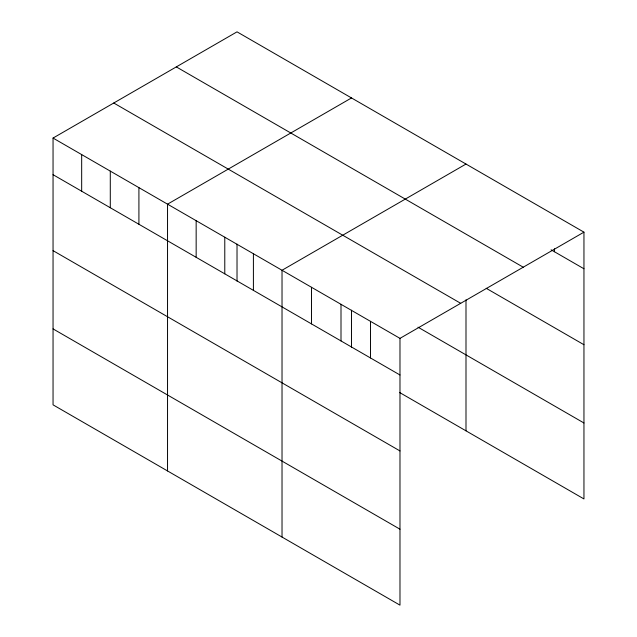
<?xml version="1.0" encoding="UTF-8"?>
<svg xmlns="http://www.w3.org/2000/svg" width="637" height="637" viewBox="0 0 637 637"><rect width="100%" height="100%" fill="white"/><g stroke="black" fill="none" stroke-linecap="round" stroke-linejoin="round"><path stroke-width="0.96" d="M53.046 138.062L399.98 338.366L399.98 605.15L53.046 404.845L53.046 138.062L237.02 31.85L583.954 232.155L583.954 498.938L399.487 392.44M351.505 97.947L167.539 204.166L167.539 470.95M465.997 164.051L282.024 270.263L282.024 537.047M399.98 338.366L583.954 232.155M551.093 249.808L583.954 268.774M176.306 66.901L523.24 267.206M486.214 288.298L583.954 344.728M113.76 103.011L460.694 303.316M418.007 327.179L583.954 422.984M53.046 174.689L399.98 374.986M53.046 250.644L399.98 450.94M53.046 328.891L399.98 529.196M554.461 248.78L554.461 251.75M465.997 299.812L465.997 430.835M370.495 321.343L370.495 357.962M351.505 310.203L351.505 347.205M341.002 304.311L341.002 340.938M311.517 287.287L311.517 323.915M253.407 253.741L253.407 290.361M237.02 244.106L237.02 281.108M224.781 237.211L224.781 273.838M196.156 220.689L196.156 257.308M138.914 187.636L138.914 224.264M110.289 171.114L110.289 207.734M81.671 154.592L81.671 191.211"/></g></svg>
